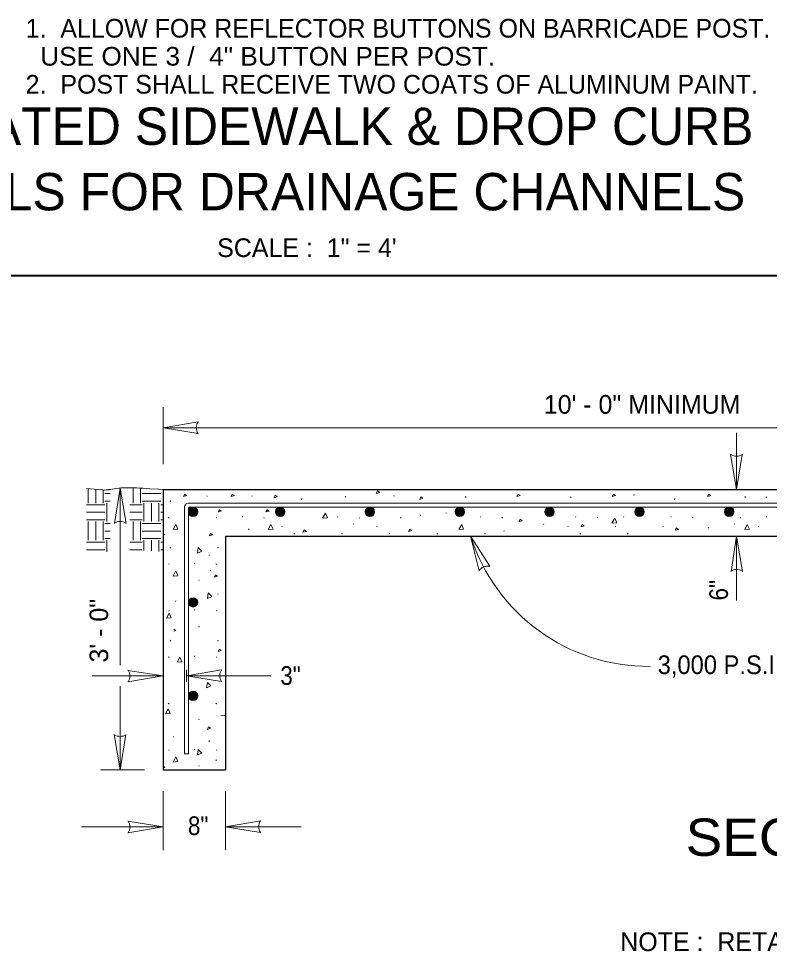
# Model space of a CAD drawing. Extents: x -80694 to -79520, y -468286 to -467583.
# Drawn here: x -80612.2 to -80531.7, y -468184.9 to -468085 of the extents above; entities that cross this region are included whole.
import ezdxf
from ezdxf.enums import TextEntityAlignment as Align

# ---------------------------------------------------------------- set-up
doc = ezdxf.new("R2010")
doc.units = 0
doc.header["$LTSCALE"] = 0.8
for name, color, linetype, lineweight in [('3', 7, 'Continuous', 13), ('4', 7, 'Continuous', 13), ('5', 7, 'Continuous', 13), ('63', 7, 'Continuous', 53)]:
    doc.layers.add(name, color=color, linetype=linetype, lineweight=lineweight)

msp = doc.modelspace()

# ---------------------------------------------------------------- hatches: boundary and pattern name
at = {"layer": '3'}
for points in [[(-80592.9865, -468137.7862, 1), (-80593.9865, -468137.7862, 1)], [(-80583.6465, -468137.7862, 1), (-80584.6465, -468137.7862, 1)], [(-80574.0465, -468137.7862, 1), (-80575.0465, -468137.7862, 1)], [(-80564.4065, -468137.7862, 1), (-80565.4065, -468137.7862, 1)], [(-80554.8065, -468137.7862, 1), (-80555.8065, -468137.7862, 1)], [(-80545.1665, -468137.7862, 1), (-80546.1665, -468137.7862, 1)], [(-80535.5465, -468137.7862, 1), (-80536.5465, -468137.7862, 1)], [(-80592.9865, -468147.4862, 1), (-80593.9865, -468147.4862, 1)], [(-80592.9865, -468157.4862, 1), (-80593.9865, -468157.4862, 1)]]:
    msp.add_hatch(color=256, dxfattribs=at).paths.add_polyline_path(points)

# ---------------------------------------------------------------- linework, layer by layer
for p, q in [((-80595.927, -468136.704), (-80595.868, -468136.606)), ((-80592.009, -468136.071), (-80591.97, -468136.157)), ((-80587.197, -468136.166), (-80587.158, -468136.067)), ((-80581.888, -468136.462), (-80581.848, -468136.364)), ((-80577.198, -468136.24), (-80577.139, -468136.161)), ((-80571.98, -468136.038), (-80571.94, -468136.104)), ((-80564.282, -468136.156), (-80564.223, -468136.241)), ((-80553.048, -468136.252), (-80552.989, -468136.173)), ((-80546.273, -468136.04), (-80546.233, -468135.941)), ((-80541.892, -468136.461), (-80541.852, -468136.363)), ((-80534.354, -468136.168), (-80534.295, -468136.253)), ((-80532.094, -468136.283), (-80532.054, -468136.204)), ((-80594.307, -468137.124), (-80594.267, -468137.045)), ((-80593.985, -468136.848), (-80497.384, -468136.848)), ((-80593.985, -468137.485), (-80593.985, -468163.725)), ((-80593.788, -468137.288), (-80497.568, -468137.288)), ((-80535.625, -468137.406), (-80535.606, -468137.504)), ((-80596.144, -468138.364), (-80596.104, -468138.449)), ((-80596.104, -468138.403), (-80596.065, -468138.469)), ((-80590.986, -468138.403), (-80590.947, -468138.469)), ((-80588.224, -468138.364), (-80588.185, -468138.285)), ((-80585.908, -468138.403), (-80585.868, -468138.469)), ((-80578.027, -468138.364), (-80577.988, -468138.285)), ((-80575.685, -468138.403), (-80575.645, -468138.469)), ((-80571.268, -468138.489), (-80571.209, -468138.39)), ((-80569.148, -468138.11), (-80569.108, -468138.196)), ((-80566.394, -468137.9), (-80566.355, -468137.985)), ((-80562.706, -468138.364), (-80562.666, -468138.285)), ((-80560.389, -468138.403), (-80560.324, -468138.469)), ((-80552.509, -468138.364), (-80552.469, -468138.285)), ((-80550.206, -468138.364), (-80550.166, -468138.449)), ((-80550.166, -468138.403), (-80550.127, -468138.469)), ((-80547.384, -468138.364), (-80547.345, -468138.285)), ((-80542.286, -468138.364), (-80542.246, -468138.285)), ((-80539.989, -468138.364), (-80539.95, -468138.449)), ((-80539.95, -468138.403), (-80539.904, -468138.469)), ((-80534.845, -468138.403), (-80534.805, -468138.469)), ((-80532.069, -468138.364), (-80532.03, -468138.285)), ((-80587.548, -468139.703), (-80587.482, -468139.624)), ((-80583.985, -468139.407), (-80583.946, -468139.329)), ((-80576.347, -468139.165), (-80576.308, -468139.066)), ((-80573.788, -468139.407), (-80573.749, -468139.329)), ((-80555.947, -468139.165), (-80555.908, -468139.066)), ((-80553.349, -468139.407), (-80553.309, -468139.329)), ((-80548.263, -468139.407), (-80548.224, -468139.329)), ((-80543.145, -468139.407), (-80543.106, -468139.329)), ((-80538.312, -468139.45), (-80538.273, -468139.535)), ((-80535.527, -468139.165), (-80535.468, -468139.066)), ((-80532.948, -468139.407), (-80532.909, -468139.329)), ((-80582.666, -468140.083), (-80582.627, -468140.168)), ((-80577.548, -468140.083), (-80577.509, -468140.168)), ((-80572.45, -468140.083), (-80572.404, -468140.168)), ((-80567.345, -468140.083), (-80567.305, -468140.168)), ((-80562.227, -468140.083), (-80562.187, -468140.168)), ((-80560.197, -468139.871), (-80560.158, -468139.793)), ((-80552.03, -468140.083), (-80551.984, -468140.168)), ((-80546.925, -468140.083), (-80546.885, -468140.168)), ((-80595.927, -468141.684), (-80595.868, -468141.586)), ((-80590.829, -468141.684), (-80590.79, -468141.586)), ((-80591.767, -468142.386), (-80591.748, -468142.485)), ((-80596.104, -468143.364), (-80596.065, -468143.449)), ((-80593.349, -468143.364), (-80593.309, -468143.246)), ((-80591.045, -468143.364), (-80590.986, -468143.403)), ((-80590.986, -468143.364), (-80590.947, -468143.449)), ((-80591.669, -468144.145), (-80591.629, -468144.046)), ((-80592.87, -468145.064), (-80592.824, -468145.129)), ((-80590.829, -468146.645), (-80590.79, -468146.566)), ((-80595.379, -468147.405), (-80595.32, -468147.326)), ((-80596.104, -468148.364), (-80596.065, -468148.403)), ((-80593.349, -468148.325), (-80593.309, -468148.246)), ((-80590.986, -468148.364), (-80590.947, -468148.403)), ((-80592.87, -468150.044), (-80592.824, -468150.129)), ((-80595.927, -468151.645), (-80595.868, -468151.527)), ((-80590.829, -468151.645), (-80590.79, -468151.527)), ((-80596.144, -468153.305), (-80596.104, -468153.364)), ((-80596.104, -468153.325), (-80596.065, -468153.403)), ((-80593.349, -468153.305), (-80593.309, -468153.207)), ((-80590.986, -468153.325), (-80590.947, -468153.403)), ((-80596.144, -468158.285), (-80596.104, -468158.344)), ((-80596.104, -468158.305), (-80596.065, -468158.364)), ((-80591.045, -468158.285), (-80590.986, -468158.344)), ((-80590.986, -468158.305), (-80590.947, -468158.364)), ((-80590.028, -468159.565), (-80590.507, -468159.604)), ((-80592.87, -468160.004), (-80592.824, -468160.064)), ((-80595.584, -468161.866), (-80595.544, -468161.925)), ((-80591.767, -468162.288), (-80591.748, -468162.406)), ((-80596.104, -468163.285), (-80596.065, -468163.364)), ((-80593.349, -468163.266), (-80593.309, -468163.167)), ((-80590.986, -468163.285), (-80590.947, -468163.364)), ((-80591.045, -468164.368), (-80590.986, -468164.427)), ((-80592.87, -468164.965), (-80592.824, -468165.044))]:
    msp.add_line(p, q, dxfattribs=at)
for points in [[(-80573.857, -468135.828), (-80573.712, -468135.546), (-80573.496, -468135.71)], [(-80594.503, -468136.166), (-80594.385, -468135.884), (-80594.188, -468136.048)], [(-80589.405, -468136.166), (-80589.287, -468135.884), (-80589.064, -468136.048)], [(-80584.813, -468136.292), (-80584.695, -468136.01), (-80584.472, -468136.174)], [(-80569.196, -468136.462), (-80569.078, -468136.18), (-80568.875, -468136.344)], [(-80558.788, -468136.166), (-80558.664, -468135.884), (-80558.447, -468136.048)], [(-80548.585, -468136.166), (-80548.447, -468135.884), (-80548.224, -468136.048)], [(-80538.368, -468136.166), (-80538.224, -468135.884), (-80538.027, -468136.048)], [(-80590.79, -468137.806), (-80590.665, -468137.564), (-80590.468, -468137.728)], [(-80585.704, -468137.806), (-80585.566, -468137.564), (-80585.343, -468137.728)], [(-80558.562, -468138.82), (-80558.444, -468138.577), (-80558.221, -468138.741)], [(-80595.625, -468139.689), (-80595.343, -468139.165), (-80595.127, -468139.644)], [(-80585.429, -468139.689), (-80585.146, -468139.165), (-80584.904, -468139.644)], [(-80581.713, -468139.985), (-80581.575, -468139.729), (-80581.352, -468139.887)], [(-80570.399, -468139.901), (-80570.255, -468139.645), (-80570.058, -468139.803)], [(-80551.921, -468139.394), (-80551.803, -468139.138), (-80551.58, -468139.295)], [(-80541.844, -468139.774), (-80541.725, -468139.518), (-80541.483, -468139.676)], [(-80591.748, -468140.365), (-80591.629, -468140.109), (-80591.406, -468140.267)], [(-80595.625, -468144.689), (-80595.343, -468144.125), (-80595.127, -468144.644)], [(-80591.199, -468144.797), (-80591.081, -468144.535), (-80590.857, -468144.699)], [(-80596.343, -468149.179), (-80596.061, -468148.641), (-80595.844, -468149.14)], [(-80590.79, -468152.767), (-80590.665, -468152.485), (-80590.468, -468152.649)], [(-80595.204, -468153.906), (-80594.922, -468153.368), (-80594.705, -468153.867)], [(-80596.428, -468159.435), (-80596.145, -468158.897), (-80595.929, -468159.396)], [(-80591.959, -468161.089), (-80591.841, -468160.807), (-80591.617, -468160.971)], [(-80595.625, -468164.585), (-80595.343, -468164.046), (-80595.127, -468164.545)]]:
    msp.add_lwpolyline(points, close=True, dxfattribs=at)
for points in [[(-80593.985, -468137.485), (-80593.985, -468137.485), (-80593.985, -468163.725), (-80594.405, -468163.725), (-80594.405, -468137.288), (-80594.405, -468137.275)], [(-80594.405, -468137.288), (-80594.405, -468163.725), (-80593.985, -468163.725)], [(-80593.992, -468136.855), (-80593.985, -468136.848), (-80497.384, -468136.848)], [(-80497.561, -468137.275), (-80497.568, -468137.288), (-80593.788, -468137.288), (-80593.775, -468137.275)], [(-80579.606, -468138.465), (-80579.311, -468137.94), (-80579.088, -468138.419), (-80579.586, -468138.465)], [(-80548.609, -468139.014), (-80548.307, -468138.489), (-80548.091, -468138.968), (-80548.589, -468139.014)], [(-80565.009, -468139.689), (-80564.707, -468139.165), (-80564.503, -468139.644), (-80564.989, -468139.689)], [(-80534.385, -468139.689), (-80534.11, -468139.165), (-80533.867, -468139.644), (-80534.366, -468139.689)], [(-80596.708, -468140.129), (-80596.505, -468140.267), (-80596.708, -468140.326)], [(-80593.007, -468142.229), (-80592.929, -468141.606), (-80592.548, -468142.006), (-80592.988, -468142.229)], [(-80591.952, -468147.083), (-80591.873, -468146.479), (-80591.492, -468146.86), (-80591.932, -468147.083)], [(-80595.544, -468150.363), (-80595.34, -468150.488), (-80595.544, -468150.567)], [(-80592.036, -468156.656), (-80591.958, -468156.059), (-80591.577, -468156.44), (-80592.017, -468156.656)], [(-80593.007, -468163.824), (-80592.929, -468163.227), (-80592.548, -468163.627), (-80592.988, -468163.824)], [(-80596.708, -468165.004), (-80596.505, -468165.168), (-80596.708, -468165.208)]]:
    msp.add_lwpolyline(points, dxfattribs=at)
for centre in [(-80593.4865, -468137.7862), (-80584.1465, -468137.7862), (-80574.5465, -468137.7862), (-80564.9065, -468137.7862), (-80555.3065, -468137.7862), (-80545.6665, -468137.7862), (-80536.0465, -468137.7862), (-80593.4865, -468147.4862), (-80593.4865, -468157.4862)]:
    msp.add_circle(centre, 0.5, dxfattribs=at)
for centre, radius in [((-80593.9898, -468137.2729), 0.4167), ((-80593.9897, -468137.273), 0.4167), ((-80593.7781, -468137.4846), 0.2083), ((-80593.7781, -468137.4846), 0.2083)]:
    msp.add_arc(centre, radius, 90, 180, dxfattribs=at)
at = {"layer": '4'}
for p, q in [((-80604.727, -468135.326), (-80604.727, -468136.868)), ((-80603.926, -468135.405), (-80603.926, -468136.868)), ((-80603.125, -468135.444), (-80603.125, -468136.868)), ((-80599.923, -468135.228), (-80599.923, -468136.868)), ((-80599.129, -468135.247), (-80599.129, -468136.868)), ((-80602.948, -468135.844), (-80602.377, -468135.844)), ((-80602.948, -468136.645), (-80602.377, -468136.645)), ((-80598.946, -468135.844), (-80596.944, -468135.844)), ((-80598.946, -468136.645), (-80596.944, -468136.645)), ((-80604.904, -468137.045), (-80602.948, -468137.045)), ((-80602.745, -468136.848), (-80602.745, -468138.843)), ((-80600.258, -468137.045), (-80598.946, -468137.045)), ((-80598.749, -468136.848), (-80598.749, -468138.843)), ((-80597.948, -468136.848), (-80597.948, -468138.843)), ((-80597.148, -468136.848), (-80597.148, -468138.843)), ((-80596.944, -468137.045), (-80596.708, -468137.045)), ((-80604.904, -468137.846), (-80602.948, -468137.846)), ((-80604.904, -468138.646), (-80602.948, -468138.646)), ((-80600.258, -468137.846), (-80598.946, -468137.846)), ((-80600.258, -468138.646), (-80598.946, -468138.646)), ((-80596.944, -468137.846), (-80596.708, -468137.846)), ((-80596.944, -468138.646), (-80596.708, -468138.646)), ((-80604.727, -468138.843), (-80604.727, -468140.844)), ((-80603.926, -468138.843), (-80603.926, -468140.844)), ((-80603.125, -468138.843), (-80603.125, -468140.844)), ((-80602.948, -468139.046), (-80602.377, -468139.046)), ((-80599.923, -468138.843), (-80599.923, -468140.844)), ((-80599.129, -468138.843), (-80599.129, -468140.844)), ((-80598.946, -468139.046), (-80596.944, -468139.046)), ((-80602.948, -468139.847), (-80602.377, -468139.847)), ((-80602.948, -468140.647), (-80602.377, -468140.647)), ((-80598.946, -468139.847), (-80596.944, -468139.847)), ((-80598.946, -468140.647), (-80596.944, -468140.647)), ((-80604.904, -468141.048), (-80602.948, -468141.048)), ((-80602.745, -468140.844), (-80602.745, -468142.085)), ((-80600.258, -468141.048), (-80598.946, -468141.048)), ((-80598.749, -468140.844), (-80598.749, -468141.927)), ((-80597.948, -468140.844), (-80597.948, -468141.986)), ((-80597.148, -468140.844), (-80597.148, -468142.045)), ((-80596.944, -468141.048), (-80596.708, -468141.048)), ((-80604.904, -468141.848), (-80602.948, -468141.848)), ((-80600.258, -468141.848), (-80598.946, -468141.848)), ((-80596.944, -468141.848), (-80596.708, -468141.848))]:
    msp.add_line(p, q, dxfattribs=at)
msp.add_lwpolyline([(-80604.904, -468135.306), (-80603.224, -468135.444), (-80603.145, -468135.451), (-80603.086, -468135.457), (-80603.007, -468135.457), (-80602.975, -468135.457), (-80602.804, -468135.451), (-80602.692, -468135.444), (-80602.614, -468135.438), (-80602.515, -468135.424), (-80602.469, -468135.418), (-80602.351, -468135.405), (-80602.128, -468135.365), (-80601.682, -468135.293), (-80601.452, -468135.26), (-80601.301, -468135.247), (-80601.229, -468135.241), (-80601.118, -468135.234), (-80600.947, -468135.228), (-80600.317, -468135.228), (-80600.002, -468135.228), (-80599.536, -468135.234), (-80599.221, -468135.247), (-80599.064, -468135.254), (-80598.828, -468135.267), (-80598.119, -468135.313), (-80597.181, -468135.378), (-80596.708, -468135.405)], dxfattribs=at)
at = {"layer": '5'}
for p, q in [((-80596.708, -468132.688), (-80596.708, -468126.586)), ((-80596.708, -468128.804), (-80496.708, -468128.804)), ((-80592.961, -468129.424), (-80592.948, -468129.407)), ((-80535.245, -468129.348), (-80535.245, -468135.405)), ((-80534.629, -468131.661), (-80534.648, -468131.645)), ((-80601.308, -468135.267), (-80601.308, -468154.224)), ((-80601.917, -468139.013), (-80601.905, -468139.027)), ((-80535.245, -468140.405), (-80535.245, -468147.288)), ((-80562.864, -468144.098), (-80562.843, -468144.106)), ((-80535.864, -468144.151), (-80535.849, -468144.165)), ((-80600.452, -468154.748), (-80600.468, -468154.768)), ((-80594.188, -468154.709), (-80594.188, -468156.008)), ((-80604.307, -468155.365), (-80596.708, -468155.365)), ((-80594.188, -468155.365), (-80585.146, -468155.365)), ((-80601.308, -468156.448), (-80601.308, -468165.405)), ((-80590.444, -468155.984), (-80590.428, -468155.969)), ((-80598.709, -468165.405), (-80603.408, -468165.405)), ((-80596.708, -468167.708), (-80596.708, -468174.007)), ((-80590.028, -468167.708), (-80590.028, -468174.007)), ((-80605.429, -468171.527), (-80596.708, -468171.527)), ((-80600.452, -468170.908), (-80600.468, -468170.923)), ((-80590.028, -468171.527), (-80581.925, -468171.527)), ((-80586.281, -468172.144), (-80586.269, -468172.124))]:
    msp.add_line(p, q, dxfattribs=at)
at = {"layer": '5', "lineweight": 25}
for p, q in [((-80596.708, -468135.405), (-80496.708, -468135.405)), ((-80590.028, -468140.405), (-80498.788, -468140.405)), ((-80590.028, -468140.405), (-80590.028, -468165.405))]:
    msp.add_line(p, q, dxfattribs=at)
at = {"layer": '5'}
for points in [[(-80592.948, -468129.407), (-80596.708, -468128.804), (-80592.948, -468128.167), (-80592.961, -468128.174)], [(-80534.648, -468131.645), (-80535.245, -468135.405), (-80535.888, -468131.645), (-80535.881, -468131.665)], [(-80601.905, -468139.027), (-80601.308, -468135.267), (-80600.665, -468139.027), (-80600.665, -468139.014)], [(-80562.843, -468144.106), (-80563.749, -468140.405), (-80561.708, -468143.627), (-80561.708, -468143.613)], [(-80535.849, -468144.165), (-80535.245, -468140.405), (-80534.608, -468144.165), (-80534.608, -468144.151)], [(-80600.468, -468154.768), (-80596.708, -468155.365), (-80600.468, -468156.008), (-80600.448, -468156.002)], [(-80590.428, -468155.969), (-80594.188, -468155.365), (-80590.428, -468154.729), (-80590.441, -468154.729)], [(-80601.944, -468161.665), (-80601.944, -468161.645), (-80601.308, -468165.405), (-80600.704, -468161.645), (-80600.689, -468161.661)], [(-80600.468, -468170.923), (-80596.708, -468171.527), (-80600.468, -468172.163), (-80600.448, -468172.163)], [(-80586.269, -468172.124), (-80590.028, -468171.527), (-80586.269, -468170.884), (-80586.282, -468170.89)]]:
    msp.add_lwpolyline(points, dxfattribs=at)
at = {"layer": '5', "lineweight": 25}
msp.add_lwpolyline([(-80596.708, -468135.405), (-80596.708, -468165.405), (-80590.028, -468165.405)], dxfattribs=at)
at = {"layer": '5'}
for centre, radius, start, end in [((-80591.9856, -468128.7976), 1.1596, 147.30964, 212.70483), ((-80535.2551, -468130.6854), 1.1596, 237.30964, 302.70483), ((-80601.2905, -468139.9889), 1.1596, 57.30964, 122.70483), ((-80544.6864, -468134.347), 20, 197.63544, 270.51547), ((-80561.9077, -468144.7543), 1.1596, 80.12767, 145.52286), ((-80535.2378, -468145.1271), 1.1596, 57.30964, 122.70483), ((-80601.4273, -468155.3749), 1.1596, 327.30964, 32.70483), ((-80589.4686, -468155.3573), 1.1596, 147.30964, 212.70483), ((-80601.3151, -468160.6854), 1.1596, 237.30964, 302.70483), ((-80601.4273, -468171.5349), 1.1596, 327.30964, 32.70483), ((-80585.3056, -468171.5176), 1.1596, 147.30964, 212.70483)]:
    msp.add_arc(centre, radius, start, end, dxfattribs=at)
at = {"layer": '63', "lineweight": 40}
msp.add_line((-80663.683, -468112.501), (-80023.683, -468112.501), dxfattribs=at)

# ---------------------------------------------------------------- texts
at = {"layer": '5'}
for s, p in [('1.  ALLOW FOR REFLECTOR BUTTONS ON BARRICADE POST.', (-80611.427, -468087.01)), ('2.  POST SHALL RECEIVE TWO COATS OF ALUMINUM PAINT.', (-80611.427, -468093.008)), ('SCALE :  1" = 4\'', (-80590.908, -468110.508)), ('10\' - 0" MINIMUM', (-80555.908, -468127.288))]:
    msp.add_text(s, height=2, dxfattribs=at).set_placement(p)
for s, width, p in [('  USE ONE 3 /  4" BUTTON PER POST.', 1.05, (-80611.427, -468090.009)), ('3,000 P.S.I. CONCRETE', 0.95, (-80543.709, -468155.168)), ('3"', 0.9, (-80584.149, -468156.323)), ('8"', 0.9, (-80594.044, -468172.406))]:
    msp.add_text(s, height=2, dxfattribs=dict(at, width=width)).set_placement(p)
for s, height, p in [('ELEVATED SIDEWALK & DROP CURB', 4, (-80581.3075, -468098.494)), ('DETAILS FOR DRAINAGE CHANNELS', 4, (-80581.8745, -468105.508)), ('NOTE :  RETARD TO BE CARRIED TO THE', 2, (-80520.97, -468184.831))]:
    msp.add_text(s, height=height, dxfattribs=at).set_placement(p, align=Align.CENTER)
at = {"layer": '5', "width": 0.9}
msp.add_text('6"', height=2, rotation=90, dxfattribs=at).set_placement((-80536.177, -468146.1895), align=Align.CENTER)
at = {"layer": '5'}
msp.add_text('3\' - 0"', height=2, rotation=90, dxfattribs=at).set_placement((-80602.587, -468153.928))
at = {"layer": '5', "width": 1.1}
msp.add_text('SECTION A - A', height=4, dxfattribs=at).set_placement((-80520.2835, -468174.634), align=Align.CENTER)

doc.saveas('drawing.dxf')
